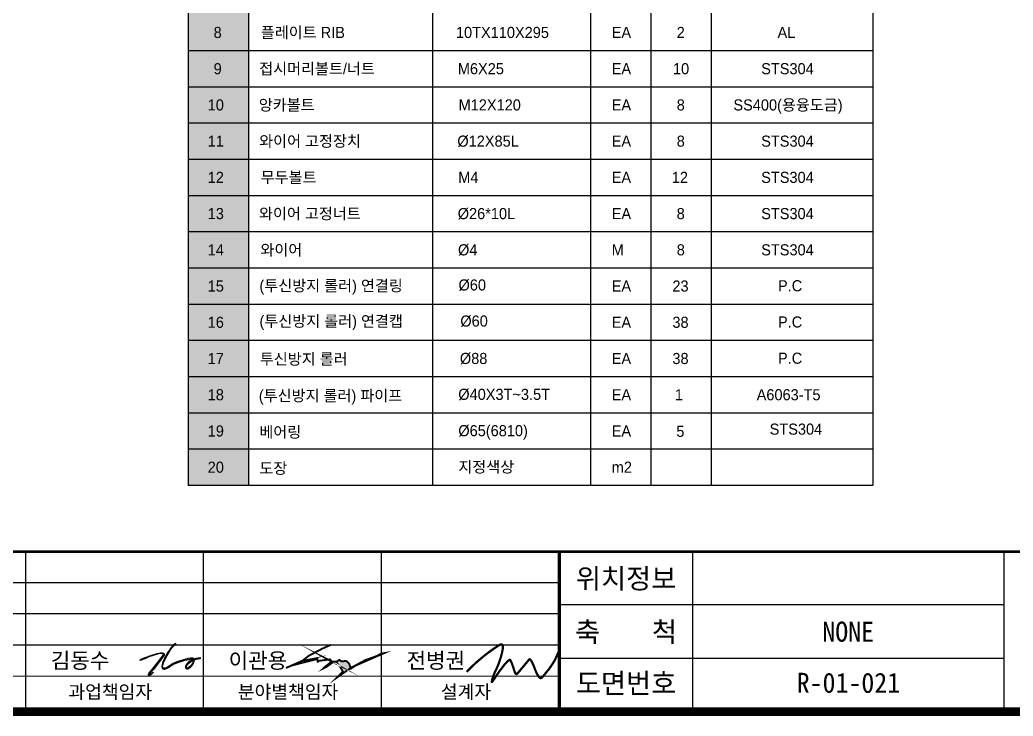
# Model space of a CAD drawing. Header units: millimetres. Extents: x 173610 to 224070, y -281283 to -269403.
# Drawn here: x 217043 to 221510, y -280903 to -277770 of the extents above; entities that cross this region are included whole.
import ezdxf
from ezdxf.enums import TextEntityAlignment as Align

# ---------------------------------------------------------------- set-up
doc = ezdxf.new("R2010")
doc.units = ezdxf.units.MM
for name, color, linetype in [('CX-BORD', 3, 'Continuous'), ('CX-BORD-LIN1', 4, 'Continuous'), ('CX-BORD-LIN2', 3, 'Continuous'), ('CX-BORD-TEX1', 7, 'Continuous'), ('CX-BORD-TEX2', 6, 'Continuous'), ('CX-BORD-TEX3', 4, 'Continuous'), ('DIM01', 1, 'Continuous'), ('TEXT02', 6, 'Continuous'), ('싸인', 7, 'Continuous')]:
    doc.layers.add(name, color=color, linetype=linetype)
doc.styles.add('MLTMHTXT', font='Dotum_1.TTF')
doc.styles.add('TB_BTXT', font='H2GTRE_1.TTF')
doc.styles.add('TB_TEXT', font='')
doc.styles.add('돋움', font='Dotum_1.TTF')
doc.styles.get('TB_TEXT').set_extended_font_data('DotumChe')

# ---------------------------------------------------------------- blocks, each defined once
blk = doc.blocks.new('이관용')
blk.add_hatch(color=256).paths.add_polyline_path([(-4.061798276614923, 4.572229449163104), (-4.309969731236374, 4.324244141197663), (-3.736087527105372, 4.721249212086576), (-3.749582557685244, 4.74821907207098), (-3.757588080761538, 4.780217180968807), (-3.773599126960677, 4.828214320334045), (-3.789610252718035, 4.892210538123835), (-3.861659960544217, 4.972205786375241), (-3.941715271051521, 5.02020297370933), (-4.101825892066131, 4.996204380042286), (-4.205897851453642, 5.060200597837933), (-4.333986300511812, 4.980205301611761), (-4.502102444625959, 4.996204380042285), (-4.517743716508392, 4.984565359505752), (-4.477103562215107, 4.961359840967188), (-4.462074829151447, 4.97220578637524), (-4.30996973123638, 4.92420864702166), (-4.189886725673033, 4.796216211436216)])
at = {"const_width": 0.08}
blk.add_lwpolyline([(-4.558141185857835, 5.692163164590852), (-4.918390043361626, 5.532172668070643), (-5.494788263088594, 5.228190657546179), (-5.790992856260914, 4.988204864811507), (-6.439440863418895, 4.724220478415589), (-5.774981810061774, 5.012203410509585), (-5.190578067235208, 5.124196815627727), (-5.53481587853986, 4.996204380042286), (-5.126533802903737, 5.100198221960682), (-5.110522756727903, 4.94820724067705), (-5.118528279827501, 5.012203410509585), (-4.5981688013091, 5.084199191493383), (-4.518113490801795, 4.996204380042286), (-4.87836234828228, 4.716220963179069), (-4.502102444625962, 4.996204380042286), (-4.33398630051181, 4.980205301611761), (-4.205897851453642, 5.060200597837934), (-4.101825892066131, 4.996204380042286), (-3.941715271051521, 5.020202973709331), (-3.861659960544216, 4.972205786375241), (-3.789610252718035, 4.892210538123834), (-3.773599126960676, 4.828214320334041), (-3.757588080761536, 4.780217180968805), (-3.749582557685244, 4.748219072070981), (-3.725565988409812, 4.700221884748544), (-3.509416626140023, 4.84421335080134), (-3.10914015320833, 5.060200597837934), (-2.917007360213915, 5.124196815627727), (-2.652824859416626, 5.2201911423154), (-2.500719761501557, 5.300186390566751), (-2.396647881718877, 5.332184499464574), (-2.34861474319132, 5.340184014701208), (-3.685538293353773, 4.756218587307615), (-4.309969731236379, 4.324244141197653), (-4.061798276614923, 4.572229449163103), (-4.189886725673034, 4.796216211436217), (-4.309969731236379, 4.924208647021658), (-4.462074829151447, 4.972205786375241), (-4.750273899247418, 4.764218102538393), (-4.854345779006849, 4.716220963179069), (-4.526119013901393, 4.996204380042286), (-4.622185370584532, 5.044201519407409), (-4.454069226470324, 4.94820724067705)], dxfattribs=at)
blk = doc.blocks.new('CXBLKA1')
at = {"layer": '싸인'}
h = blk.add_hatch(color=0, dxfattribs=at)
edge = h.paths.add_edge_path()
edge.add_line((524.592858178035, 35.05816964116143), (524.717610307715, 35.0878650093991))
edge.add_line((524.7176103077151, 35.0878650093991), (524.7770153202072, 35.11755933272434))
edge.add_line((524.777015320207, 35.11755933272434), (524.777015320207, 35.18882654463489))
edge.add_line((524.777015320207, 35.18882654463489), (524.7413720454708, 35.26009271163286))
edge.add_line((524.7413720454707, 35.26009271163285), (524.6819670329785, 35.30760488284812))
edge.add_line((524.6819670329786, 35.30760488284812), (524.5512741348084, 35.28978807987052))
edge.add_line((524.5512741348085, 35.28978807987052), (524.3968194988827, 35.21852086796012))
edge.add_arc((533.4497263440002, 26.73028608078637), 12.40988525928272, 136.8437886002609, 154.0363134719238)
edge.add_arc((531.8774333427729, 27.49591144305711), 10.66108925143613, 154.0363134719241, 163.4965225332599)
edge.add_arc((522.6978153594202, 30.21564420490517), 1.087044514953924, 163.49652253326, 197.6974735025576)
edge.add_arc((522.0723786107326, 30.01607226485033), 0.4305385470707698, 197.6974735025578, 270.3730230762037)
edge.add_arc((522.0648809024091, 31.16769263580842), 1.582183324958346, 270.3730230762058, 299.1062852897187)
edge.add_arc((516.1672374452847, 41.76093182177279), 13.70649422489875, 299.1062852897187, 304.4468688812942)
edge.add_arc((526.0571119349389, 27.34245001173975), 3.777848345737606, 112.56023461559491, 124.44686888129411, ccw=False)
edge.add_arc((530.9144119672438, 15.6506711051546), 16.43845882092008, 99.78784449493071, 112.560234615595, ccw=False)
edge.add_arc((528.3729747804525, 30.38265668281738), 1.48886678518646, 80.2121555050694, 99.78784449493071, ccw=False)
edge.add_arc((528.5973581570771, 31.68334303677504), 0.1689679666866769, 23.222771197182624, 80.21215550506372, ccw=False)
edge.add_arc((528.4980018815392, 31.64071213354772), 0.2770839386739657, -14.74731411189299, 23.222771197179497, ccw=False)
edge.add_arc((525.7393474998943, 32.36686693912942), 3.129709886645028, 323.6404485112148, 345.25268588810707, ccw=False)
edge.add_arc((526.3982521846186, 31.88179813717409), 2.311512400592902, 299.6107675650151, 323.640448511215, ccw=False)
edge.add_arc((527.3322679074257, 30.23835233177583), 0.4211951029594776, 254.6353403923705, 299.610767565016, ccw=False)
edge.add_arc((527.2519250448173, 29.94596510963684), 0.1179703294955138, 217.3648799932693, 254.6353403923728, ccw=False)
edge.add_arc((527.3158313415368, 29.99476312200314), 0.1983771747967824, 190.5729480769106, 217.364879993271, ccw=False)
edge.add_arc((527.3708202326436, 30.00502714359374), 0.2543157865455074, 169.4270519230917, 190.5729480769083, ccw=False)
edge.add_arc((528.2771628016482, 29.83585261562104), 1.17631192173511, 158.0437381412883, 169.4270519230926, ccw=False)
edge.add_arc((528.2144911339008, 29.86111797861151), 1.108739172010924, 139.0136362194811, 158.0437381412886, ccw=False)
edge.add_arc((530.4089656304378, 27.95440715527486), 4.015845031758844, 127.64304985634999, 139.0136362194811, ccw=False)
edge.add_arc((530.170636178777, 28.26340370760046), 3.625614591021539, 109.95336208071251, 127.6430498563501, ccw=False)
edge.add_arc((530.8852602057443, 26.29500650009277), 5.719719427566993, 101.49375809452778, 109.9533620807128, ccw=False)
edge.add_arc((528.4864494563943, 38.09211630372045), 6.318805927726546, 281.493758094528, 287.7073294209811)
edge.add_line((530.4083454013456, 32.07267909339488), (529.8482308808655, 32.05868040067949))
edge.add_line((529.8482308808655, 32.05868040067948), (529.2414387027897, 31.95602088263697))
edge.add_arc((530.5571909633949, 27.43616847109528), 4.707469578595997, 106.2305493998554, 130.198910985214)
edge.add_arc((528.6963126860093, 29.63830544131006), 1.824367915658559, 130.1989109852147, 164.3506951350019)
edge.add_arc((527.3645692631925, 30.01137052890771), 0.4413573937174505, 164.3506951350028, 228.1785148006518)
edge.add_arc((527.2972268385349, 29.93610894303093), 0.3403657679882027, 228.178514800654, 296.358293051978)
edge.add_arc((526.1345591326952, 32.28257502288707), 2.959086688231177, 296.3582930519773, 315.1523277936486)
edge.add_arc((526.5218454989591, 31.89734249683047), 2.412831410338274, 315.1523277936491, 337.7663384216869)
edge.add_arc((526.0160176864011, 32.10411375483195), 2.959289212087556, 337.7663384216867, 349.7393730444861)
edge.add_arc((528.5405550844151, 31.64711945999684), 0.3937224404982653, 349.7393730444866, 409.3027074816044)
edge.add_line((528.7972867539307, 31.94562609312196), (528.7319409729483, 31.99228979539))
edge.add_line((528.7319409729483, 31.99228979539), (528.6105828045742, 32.03428691844892))
edge.add_line((528.6105828045742, 32.03428691844893), (528.3491956720287, 32.05761876958303))
edge.add_line((528.3491956720287, 32.05761876958302), (528.0114831600563, 32.03890543168346))
edge.add_line((528.0114831600563, 32.03890543168346), (527.4980449609665, 31.95957776477504))
edge.add_line((527.4980449609665, 31.95957776477506), (526.232470195191, 31.62831020092584))
edge.add_line((526.2324701951909, 31.62831020092584), (524.9488740293642, 31.19900790174354))
edge.add_line((524.9488740293642, 31.19900790174354), (524.1259960849429, 30.8299928739587))
edge.add_line((524.125996084943, 30.8299928739587), (523.8972818428888, 30.66667200584518))
edge.add_line((523.8972818428888, 30.66667200584518), (523.1364599421529, 30.13004465432353))
edge.add_line((523.1364599421528, 30.13004465432352), (522.6743654293514, 29.89206165359843))
edge.add_line((522.6743654293515, 29.89206165359843), (522.3756367052117, 29.78473660125907))
edge.add_line((522.3756367052116, 29.78473660125907), (522.1038792838103, 29.75700566851472))
edge.add_line((522.1038792838104, 29.75700566851472), (521.9545155898431, 29.79900279157364))
edge.add_line((521.954515589843, 29.79900279157364), (521.8378247863669, 29.906327843913))
edge.add_line((521.8378247863669, 29.90632784391299), (521.7818137351804, 30.0369847473863))
edge.add_line((521.7818137351804, 30.0369847473863), (521.7724776691792, 30.18164138848774))
edge.add_line((521.7724776691794, 30.18164138848773), (521.8144866256717, 30.48961889770269))
edge.add_line((521.8144866256717, 30.48961889770269), (521.9923074826029, 31.01351085571699))
edge.add_line((521.9923074826029, 31.01351085571699), (522.5570907041863, 32.24075431336754))
edge.add_line((522.5570907041862, 32.24075431336754), (522.996406926287, 33.03623052325667))
edge.add_line((522.996406926287, 33.03623052325667), (523.5191811913779, 33.89483407670867))
edge.add_line((523.519181191378, 33.89483407670868), (523.8692522656011, 34.35680034053104))
edge.add_line((523.8692522656012, 34.35680034053104), (524.2519975665208, 34.76743632287608))
edge.add_line((524.2519975665208, 34.76743632287607), (524.4760431074718, 34.99141958597334))
edge.add_line((524.4760431074717, 34.99141958597335), (524.592858178035, 35.05816964116143))
h.paths.add_polyline_path([(516.7924428276237, 31.77457273926013), (517.616764463868, 32.08683870263475), (519.3417893922779, 32.7045857459963), (520.5261349054011, 33.0735182256939), (521.1955470057729, 33.2193744263411), (521.6504032947973, 33.22795420284977), (521.9336173399133, 33.16789576728925), (522.0880960275334, 33.06493844918523), (522.1395893688086, 32.89334187409943), (522.1224258125204, 32.7045857459963), (521.9418390107455, 32.40222882109996), (519.719046898283, 29.52798906192194), (519.0815193273118, 28.73740826707886), (518.8950812827976, 28.4728604559554), (518.8289257614407, 28.35261088094704), (518.8409542809974, 28.31052389541355), (518.9191383219111, 28.32254874842314), (519.0514480284197, 28.43077242550931), (519.322084373626, 28.6291835450801), (519.5867064590539, 28.83360813606803), (519.6769190195242, 28.91176968063045), (519.6468477206323, 28.83360813606803), (519.153689108447, 28.29849904240395), (518.9010955425761, 28.13616248186194), (518.7146574980619, 28.15419976137641), (518.6124164180346, 28.22634887943397), (518.5883607151264, 28.32254874842314), (518.5943749749047, 28.42475999900459), (518.68458619917, 28.6171586920705), (520.0023665036127, 30.24214391185928), (521.6207863056864, 32.28201999767886), (521.9214939497846, 32.72694164885863), (521.9575781722497, 32.85921607687658), (521.9335224693413, 32.97345322538022), (521.9034511704494, 33.00351535790412), (521.8192528697573, 33.04560234343762), (521.5666593038861, 33.06965204945681), (520.8856435972236, 32.99076011105951), (518.714541248206, 32.31736416287261), (517.7703225060789, 31.92655435023593), (517.5898987213433, 31.83636795266406), (516.9223292479952, 31.58985637614247), (516.765962502373, 31.53574453759938), (516.747919723038, 31.59586880264735), (516.7599482425946, 31.66801896561733)])
blk.add_hatch(color=0, dxfattribs=at).paths.add_polyline_path([(528.8855535986686, 31.83683868758022, 0.008466323874453192), (528.7375140725131, 31.77771725536543, -0.0468599015371761), (528.7526361196818, 31.74996831797948, -0.1308250825957356), (528.7732546245853, 31.60890904381397, -0.01185311413729275), (528.933376585059, 31.67137522455612, -6.96180109216264e-06), (528.9335263026545, 31.67142957697359, 0.1106970960111004)])
at = {"layer": 'CX-BORD-LIN1', "const_width": 2}
blk.add_lwpolyline([(821, 20), (25, 20), (25, 574), (821, 574)], close=True, dxfattribs=at)
at = {"layer": 'CX-BORD-LIN1'}
for points, const_width in [([(821, 56), (25, 56)], 0.6), ([(611, 20), (611, 56)], 0.8)]:
    blk.add_lwpolyline(points, dxfattribs=dict(at, const_width=const_width))
at = {"layer": 'CX-BORD-LIN2'}
for points in [[(491, 20), (491, 56)], [(531, 20), (531, 56)], [(571, 20), (571, 56)], [(611, 49), (305, 49)], [(611, 42), (305, 42)], [(611, 35), (305, 35)]]:
    blk.add_lwpolyline(points, dxfattribs=at)
for points, const_width in [([(641, 20), (641, 56)], 0.3), ([(711, 20), (711, 56)], 0.3), ([(711, 44.106219), (610.999839, 44.106219)], 0.3), ([(711, 32), (611.00226, 32)], 0.3), ([(611, 28), (305, 28)], 0.2)]:
    blk.add_lwpolyline(points, dxfattribs=dict(at, const_width=const_width))
at = {"layer": '싸인', "color": 0}
blk.add_lwpolyline([(524.592858178035, 35.05816964116144), (524.7176103077151, 35.0878650093991), (524.777015320207, 35.11755933272435), (524.777015320207, 35.18882654463489), (524.7413720454707, 35.26009271163286), (524.6819670329786, 35.30760488284812), (524.5512741348085, 35.28978807987053), (524.3968194988826, 35.21852086796013, 0.07515757697995633), (522.2923496964921, 32.16335137527762, 0.04130140907470315), (521.6555543659916, 30.52444478629808, 0.150347517239941), (521.6622153491054, 29.88519239884643, 0.3281816616455339), (522.0751816039037, 29.58554284222851, 0.1260335435233095), (522.834504282362, 29.78530921330723, 0.02330691073634954), (523.9202031075495, 30.4578566925469, -0.05191178217284356), (524.6077234613132, 30.83120497245471, -0.0557878332321468), (528.1198667755648, 31.84985150351884, -0.0856233863271559), (528.6260827853404, 31.84985150351884, -0.2539183397597944), (528.7526361196818, 31.74996831797948, -0.1672084293165006), (528.7659580859093, 31.57017858400867, -0.09458170419812348), (528.2597420761336, 30.51141681729184, -0.1052351752649005), (527.5403826239477, 29.87216442984019, -0.1988009083221388), (527.2206674603322, 29.83221115562453, -0.1640719818699126), (527.1581637878921, 29.87437024012036, -0.1174373120800961), (527.1208221962976, 29.95836344132562, -0.09252909626898988), (527.1208221962976, 30.05169084586186, -0.04970996148718124), (527.1861693134853, 30.27567410895913, -0.08322584497647044), (527.377541963945, 30.58831715247093, -0.04965429057194931), (527.9563272802225, 31.13427766241114, -0.0773394720742829), (528.933376585059, 31.67137522455612, -0.03692875901310616), (529.7455421720833, 31.90002506686265, 0.02711846429671489), (530.4083454013456, 32.07267909339488), (529.8482308808655, 32.05868040067948), (529.2414387027898, 31.95602088263698, 0.1049646636540942), (527.5187868748834, 31.03177279141805, 0.1501281442584049), (526.9395726367244, 30.13042604738487, 0.2859325099808731), (527.0702668710999, 29.68245952119033, 0.3065886397049226), (527.4483434709161, 29.63112923971286, 0.08218876153063999), (528.2325048685526, 30.19575502157774, 0.09899371890985634), (528.7552791336435, 30.98436406653988, 0.0522897981975906), (528.927980988306, 31.57698723383585, 0.2659081237163554), (528.7972867539307, 31.94562609312196), (528.7319409729483, 31.99228979539001), (528.6105828045742, 32.03428691844893), (528.3491956720287, 32.05761876958303), (528.0114831600563, 32.03890543168347), (527.4980449609665, 31.95957776477506), (526.2324701951909, 31.62831020092584), (524.9488740293642, 31.19900790174355), (524.125996084943, 30.8299928739587), (523.8972818428888, 30.66667200584518), (523.1364599421528, 30.13004465432353), (522.6743654293515, 29.89206165359844), (522.3756367052116, 29.78473660125908), (522.1038792838104, 29.75700566851472), (521.954515589843, 29.79900279157364), (521.8378247863669, 29.906327843913), (521.7818137351804, 30.03698474738631), (521.7724776691794, 30.18164138848774), (521.8144866256717, 30.4896188977027), (521.9923074826029, 31.01351085571699), (522.5570907041862, 32.24075431336755), (522.996406926287, 33.03623052325668), (523.519181191378, 33.89483407670868), (523.8692522656012, 34.35680034053105), (524.2519975665208, 34.76743632287609), (524.4760431074717, 34.99141958597335)], format="xyb", close=True, dxfattribs=at)
at = {"layer": '싸인', "color": 7, "const_width": 0.5}
blk.add_lwpolyline([(590.1539050153358, 28.9654738182231, -0.001221771592832308), (590.5669317105874, 29.38341058198654, -0.002396145924131835), (590.7790673656725, 29.59498397294723, -4.68569682260252e-05), (591.3871972039802, 30.19560375793817, -0.001248971755416586), (591.4100704276029, 30.21807770196639, -0.00364240279310822), (591.6945190735125, 30.49214383228663, -0.002928519556390706), (592.0527549286151, 30.82833858275455, -0.004200985767070097), (592.3710365441902, 31.1186140611176, -0.003974255044777259), (592.712447142945, 31.41990747396194, -0.003044155658316016), (593.06183633044, 31.71962439163569, -0.003287619259428139), (593.388840477016, 31.99302730663661, -0.002170277678467807), (593.7281106364194, 32.27045010034286, -0.002118165980249459), (594.0781526712044, 32.55170617683771, -0.002510848937301256), (594.477250272777, 32.86634249313715, -0.003367483757003384), (594.7775626901253, 33.09742685580296, -0.003103604219871803), (595.0718328717811, 33.31785781486872, -0.002208671181129469), (595.4886041374468, 33.6231931998734, -0.002071144244403771), (595.8413234157824, 33.87699193580988, -0.001963258747098638), (596.2155734939837, 34.14172627075556, -0.004046120973395296), (596.2523533713285, 34.16708567881626, -0.0002157615422231571), (596.9460940857196, 34.63674029294693, -0.008710997354597537), (597.396203418122, 34.92987917844496, -0.01241575488423348), (597.7204346994026, 35.12204018855138, -0.2994307873089782), (598.0777347838346, 35.09638155881606, -0.2249906330577114), (598.2878028094235, 34.68753004972183, -0.03009983361609147), (598.2760057150784, 34.26879560732884, -0.02692554798766075), (598.2096585356655, 33.80531976962132, -0.002462851050567409), (598.0578495935066, 33.0600562805339, -0.01464487571240481), (598.0280411898557, 32.93564490421656, -0.004667529179863784), (597.8906910502378, 32.44657151007695, -0.006261335577305426), (597.7803573691313, 32.08430899882359, -0.003108234882798278), (597.6227423496508, 31.59958652758641, -0.004204942758247374), (597.5010066019956, 31.24302592221939, -0.005377258831837777), (597.337101858801, 30.79144599064233, -0.006351823507608037), (597.189414639817, 30.41250777030034, -0.005623292169030968), (597.0503588060005, 30.07951387826644, -0.003872607560651517), (596.8392976303362, 29.59991357906702, -0.008911731987733968), (596.6566107387805, 29.21200318439844, 0.008234600018831905), (596.4583354778551, 28.79246786856694, 0.01024179576454441), (596.3630773722592, 28.56998417798721, 0.003996479208830652), (596.1353117612464, 27.99315610988977, 0.01883555838462987), (595.9865823955797, 27.55951689982457, 0.01771119184417121), (595.8625131626391, 27.08804956857406, 0.04386111434475999), (595.8143438612882, 26.73136918966019, 0.5036192907947369), (595.8447348391477, 26.70657682204289, 0.1730635856034269), (595.9132485027575, 26.75260158324284, 0.01288892215660876), (596.530447275188, 27.63423733019872, 0.001692538842864014), (596.9221547750099, 28.23002156678878, -0.004493935212838304), (597.07093997195, 28.45358399335586, -0.002611606976569071), (597.4066412118538, 28.94278595550898, -0.007962433550125169), (597.5201229973102, 29.10088454985662, -0.007983763511400021), (597.6996614920561, 29.33488298837386, 0.003941753565111663), (598.0671065699521, 29.80585374140782, 0.003853201217461613), (598.302550889995, 30.11753260397954, -0.002957143095161233), (598.6086081619524, 30.52420142753961, -0.02082303837556641), (598.7128107630674, 30.64976030453089, -0.004857640465002989), (599.1863372186288, 31.16413832291011, -0.05461160986620715), (599.7316238041185, 31.63083678825738, -0.2625794642807498), (599.8901399059557, 31.64437771423701, -0.1606898322100331), (600.0182873808805, 31.52571092708948, -0.03828511578214597), (600.3157103271747, 30.87479707662307, -0.001550393624484008), (600.5371144790911, 30.26631160998387, -0.004177157919068713), (600.6166996212268, 30.03953628007613, -0.00948188296843478), (600.7194617735806, 29.71895019316716, 0.005877009681921273), (600.8815146370196, 29.2005680921082, 0.05435263481734043), (601.1854457079831, 28.5260418473089, 0.2869114441572957), (601.3195966708126, 28.45619359437667, 0.166366794290609), (601.4688499406441, 28.52079422100428, 0.0375037139364344), (601.9519543412788, 29.03150204443975, 0.004261212635795516), (602.3365962620044, 29.51290180627548, -0.01003943896606668), (602.5022204068764, 29.71534714802149, -0.003223009784036129), (602.8924367320005, 30.16730650210422, 0.006606490933184881), (603.0813156465156, 30.38908764783584, 0.001538565653075446), (603.1759611657722, 30.50395949626011, -0.0003111549695902591), (603.6425573400123, 31.07311131262821, -0.002292779297472407), (604.0636754659279, 31.58136733317417, -0.006673307938408116), (604.2114746907814, 31.75337553127649, -0.4112322178640725), (604.3891301428739, 31.7653503444199, -0.09620502238326616), (604.7950723095203, 31.24870406889958, -0.008046322496559288), (605.0659894485735, 30.6992210779989, -0.01802040838403531), (605.1740367272957, 30.44783537332259, -0.001738624223410983), (605.3612093054714, 29.96009079082849, 0.002502018223330334), (605.4917911517086, 29.62136046512964, 0.002524966174897052), (605.594716445949, 29.36216632151647, 0.001156726466219056), (605.8235462239845, 28.798055586259, 0.03087024867611269), (605.9417834301257, 28.55291006509505, 0.01363557866686218), (606.2574892444873, 28.02430452291213, 0.0967186464811873), (606.6822817154193, 27.57601920549118, 0.2904236418541479), (606.9029094270331, 27.56405699515385, 0.06881933435098428), (607.1114957796995, 27.72214931909286, 0.02754064481789475), (607.5457913036607, 28.20768013421737, 0.00122570913191452), (607.922097513225, 28.68048613492691, -0.002790967122573292), (608.0880101827247, 28.8876112948263, -0.005649680365925048), (608.4983331000271, 29.38250002487543, 0.01465527354772707), (608.6530816097521, 29.57613510870976, 0.01149351410504917), (608.7356451975766, 29.69131104572656, 0.002187418067891819), (609.1526936741137, 30.3080517318253, 0.001647397503224124), (609.4428395767474, 30.74429940168105, 0.002380120079670721), (609.6412256387337, 31.04785647018792, 0.01422571216322473), (609.9142989781959, 31.49763088488621, 0.0207470436736539), (610.0795671641293, 31.81843320155187, 0.002194546841696434), (610.1028445835375, 31.86921072268528, 0.0001475575855859015), (610.4454946060442, 32.6260079425975, 0.001609646577447568), (610.5735324052437, 32.91146559659683, 0.0008783823060792926), (610.8055569668078, 33.43573042178197)], format="xyb", dxfattribs=at)
at = {"layer": '싸인', "color": 0}
blk.add_lwpolyline([(516.7924428276237, 31.77457273926014), (517.616764463868, 32.08683870263475), (519.3417893922779, 32.7045857459963), (520.5261349054011, 33.0735182256939), (521.1955470057729, 33.2193744263411), (521.6504032947973, 33.22795420284977), (521.9336173399133, 33.16789576728925), (522.0880960275334, 33.06493844918523), (522.1395893688086, 32.89334187409944), (522.1224258125204, 32.7045857459963), (521.9418390107455, 32.40222882109996), (519.719046898283, 29.52798906192194), (519.0815193273118, 28.73740826707886), (518.8950812827976, 28.4728604559554), (518.8289257614407, 28.35261088094704), (518.8409542809974, 28.31052389541355), (518.9191383219111, 28.32254874842314), (519.0514480284197, 28.43077242550932), (519.322084373626, 28.6291835450801), (519.5867064590539, 28.83360813606803), (519.6769190195242, 28.91176968063046), (519.6468477206323, 28.83360813606803), (519.153689108447, 28.29849904240395), (518.9010955425761, 28.13616248186195), (518.7146574980619, 28.15419976137641), (518.6124164180346, 28.22634887943397), (518.5883607151264, 28.32254874842314), (518.5943749749047, 28.4247599990046), (518.68458619917, 28.6171586920705), (520.0023665036127, 30.24214391185928), (521.6207863056864, 32.28201999767887), (521.9214939497846, 32.72694164885864), (521.9575781722497, 32.85921607687659), (521.9335224693413, 32.97345322538023), (521.9034511704494, 33.00351535790413), (521.8192528697573, 33.04560234343762), (521.5666593038861, 33.06965204945681), (520.8856435972236, 32.99076011105952), (518.714541248206, 32.31736416287261), (517.7703225060789, 31.92655435023593), (517.5898987213433, 31.83636795266406), (516.9223292479952, 31.58985637614249), (516.765962502373, 31.53574453759939), (516.747919723038, 31.59586880264735), (516.7599482425946, 31.66801896561734)], close=True, dxfattribs=at)
at = {"xscale": 5.384407746340116, "yscale": 5.384407746340116, "zscale": 5.384407746340116}
blk.add_blockref('이관용', (584.1807743605491, 4.400931723955672), dxfattribs=at)
at = {"layer": 'CX-BORD-TEX1', "style": 'TB_BTXT'}
blk.add_attdef('UD_TITLE', text='', height=10, dxfattribs=at).set_placement((423, 553), align=Align.MIDDLE_CENTER)
at = {"layer": 'CX-BORD-TEX1', "style": 'MLTMHTXT', "width": 0.8, "flags": 4}
blk.add_attdef('EI_NAME', (69.68644491376199, 43.64671919336593), '', height=6, dxfattribs=at)
at = {"layer": 'CX-BORD-TEX1', "style": 'TB_BTXT', "flags": 4}
blk.add_attdef('CI_NAME', text='', height=5, dxfattribs=at).set_placement((85, 28), align=Align.MIDDLE_CENTER)
at = {"layer": 'CX-BORD-TEX2', "style": 'TB_BTXT'}
blk.add_attdef('PI_CNAME', text='', height=5, dxfattribs=at).set_placement((40, 552), align=Align.BOTTOM_LEFT)
blk.add_attdef('UD_SUBTITLE', text='', height=7, dxfattribs=at).set_placement((423, 538), align=Align.MIDDLE_CENTER)
at = {"layer": 'CX-BORD-TEX3', "style": 'TB_TEXT'}
for s, height, p in [('위치정보', 4.5, (626, 50)), ('축    척', 4.5, (626, 38)), ('도면번호', 4.5, (626, 26.5)), ('과업책임자', 3, (510, 24.5)), ('분야별책임자', 3, (550, 24.5)), ('설계자', 3, (590, 24.5))]:
    blk.add_text(s, height=height, dxfattribs=at).set_placement(p, align=Align.MIDDLE)
at = {"layer": 'CX-BORD-TEX3', "style": 'TB_BTXT'}
blk.add_attdef('UD_CDNAME', text='', height=4, dxfattribs=at).set_placement((42, 544), align=Align.BOTTOM_LEFT)
at = {"layer": 'CX-BORD-TEX3', "style": 'TB_TEXT'}
for tag, height, p in [('DC_RDATE4', 3.5, (353, 52.5)), ('DC_RAPP4', 3.5, (510, 52.5)), ('DC_RCHK4', 3.5, (550, 52.5)), ('DC_RDGN4', 3.5, (590, 52.5)), ('PI_TITLE', 4.5, (243, 50)), ('DC_RNUM4', 3, (320, 52)), ('UD_CDIST', 4.5, (676, 50)), ('DC_RDATE3', 3.5, (353, 45.4)), ('DC_RAPP3', 3.5, (510, 45.4)), ('DC_RCHK3', 3.5, (550, 45.4)), ('DC_RDGN3', 3.5, (590, 45.4)), ('FI_NAME', 4.5, (781, 44.87347354138397)), ('DC_RNUM3', 3, (320, 45)), ('PI_CDNAME', 4.5, (243, 38)), ('DC_RDATE2', 3.5, (353, 38.5)), ('DC_RAPP2', 3.5, (510, 38.5)), ('DC_RCHK2', 3.5, (550, 38.5)), ('DC_RDGN2', 3.5, (590, 38.5)), ('DA_HSCALE', 4.5, (658.5, 38)), ('DA_VSCALE', 4.5, (693, 38)), ('DC_RNUM2', 3, (320, 38)), ('DI_TITLE', 4.5, (781, 37.87347354138397)), ('DC_RNUM1', 3, (320, 31)), ('DC_RDATE1', 3.5, (353, 31.5)), ('DC_RAPP1', 3.5, (510, 31.5)), ('DC_RCHK1', 3.5, (550, 31.5)), ('DC_RDGN1', 3.5, (590, 31.5)), ('DI_SUBTITLE', 3.5, (781, 30.87347354138397)), ('PA_CCLASS', 4.5, (204, 26.5)), ('PI_STAGE', 4.5, (283, 26.5)), ('DI_DRWNO', 4.5, (676, 26.5))]:
    blk.add_attdef(tag, text='', height=height, dxfattribs=at).set_placement(p, align=Align.MIDDLE_CENTER)
for tag, p in [('DC_RDES4', (377, 52.5)), ('DC_RDES3', (377, 45.4)), ('DC_RDES2', (377, 38.5)), ('DC_RDES1', (377, 31.5))]:
    blk.add_attdef(tag, text='', height=3.5, dxfattribs=at).set_placement(p, align=Align.MIDDLE_LEFT)
at = {"layer": 'CX-BORD-TEX3', "style": 'TB_TEXT', "flags": 1}
for tag, p in [('PI_ID', (24, 16)), ('PI_CCODE', (31, 16)), ('PA_DSDATE', (47, 16)), ('PA_DEDATE', (64, 16)), ('PA_CSDATE', (81, 16)), ('PA_CEDATE', (98, 16)), ('PA_CFDATE', (114, 16)), ('EI_ENAME', (132, 16)), ('EI_DEPT', (146, 16)), ('EI_PERSON', (158, 16)), ('EI_EMAIL', (174, 16)), ('CI_CATEG', (189, 16)), ('CI_ROLE', (204, 16)), ('CI_ONAME', (216, 16)), ('CI_ADDR', (232, 16)), ('CI_TEL', (246, 16)), ('CI_FAX', (257, 16)), ('CI_HPADDR', (270, 16)), ('CI_CODE', (287, 16)), ('CI_DEPT', (300, 16)), ('CI_PERSON', (312, 16)), ('CI_EMAIL', (329, 16)), ('CI_PROLE', (342, 16)), ('DI_MANCODE', (357, 16)), ('DI_CATEG', (377, 16)), ('DI_LDATE', (392, 16)), ('DI_PCLASS', (407, 16)), ('DI_MMCLASS', (424, 16)), ('DI_MSCLASS', (443, 16)), ('DI_ECLASS', (462, 16)), ('DI_FNAME', (478, 16)), ('DC_ONAME', (493, 16)), ('DC_NNAME', (510, 16)), ('FI_CODE', (529, 16)), ('FI_CLASS', (545, 16)), ('FI_ICODE1', (563, 16)), ('FI_ICODE2', (581, 16)), ('------------', (597, 16))]:
    blk.add_attdef(tag, p, '', height=2, dxfattribs=at)

msp = doc.modelspace()

# ---------------------------------------------------------------- hatches: boundary and pattern name
at = {"layer": 'DIM01'}
msp.add_hatch(color=254, dxfattribs=at).paths.add_polyline_path([(217799.9327288583, -276441.2439011397), (217799.9327288583, -279863.8922336276), (218071.5714854055, -279863.8922336276), (218071.5714854054, -276604.2271550676), (220879.6306197854, -276604.2271550677), (220879.6306197853, -276441.2439011397)])

# ---------------------------------------------------------------- linework, layer by layer
at = {"layer": 'DIM01', "color": 0, "const_width": 5}
msp.add_lwpolyline([(220879.6306197853, -276441.2439011393), (220879.6306197855, -279863.8922336276), (217799.9327288583, -279863.8922336278), (217799.9327288583, -276441.2439011393), (220879.6306197853, -276441.2439011391)], dxfattribs=at)
at = {"layer": 'TEXT02', "color": 7}
for p, q in [((217799.9327288583, -276441.2439011397), (217799.9327288583, -279863.8922336276)), ((217799.9327288583, -276441.2439011397), (217799.9327288583, -279863.8922336276)), ((217799.9327288583, -276441.2439011393), (217799.9327288583, -279863.8922336273)), ((218071.5714854053, -276441.2439011397), (218071.5714854055, -279863.8922336276)), ((218899.7440678027, -276441.2439011392), (218899.7440678027, -279863.8922336276)), ((219609.3943284083, -276441.2439011392), (219609.3943284082, -279863.8922336276)), ((219881.0330849557, -276441.2439011392), (219881.0330849556, -279863.8922336276)), ((220152.6718415018, -276441.2439011392), (220152.6718415018, -279863.8922336276)), ((220879.6306197853, -276441.2439011397), (220879.6306197855, -279863.8922336276)), ((218071.5714854054, -276604.2271550677), (218071.5714854055, -279863.8922336276)), ((217799.9327288583, -277908.0931864912), (220879.6306197853, -277908.0931864912)), ((218071.5714854054, -277908.0931864915), (220879.6306197853, -277908.0931864915)), ((217799.9327288583, -278071.0764404192), (220879.6306197853, -278071.0764404192)), ((218071.5714854054, -278071.0764404195), (220879.6306197853, -278071.0764404195)), ((217799.9327288583, -278234.0596943471), (220879.6306197853, -278234.0596943471)), ((218071.5714854054, -278234.0596943474), (220879.6306197853, -278234.0596943474)), ((217799.9327288583, -278397.0429482751), (220879.6306197853, -278397.0429482751)), ((218071.5714854054, -278397.0429482755), (220879.6306197853, -278397.0429482755)), ((217799.9327288583, -278560.0262022031), (220879.6306197853, -278560.0262022031)), ((218071.5714854054, -278560.0262022035), (220879.6306197853, -278560.0262022035)), ((217799.9327288583, -278723.0094561311), (220879.6306197853, -278723.0094561311)), ((218071.5714854054, -278723.0094561315), (220879.6306197853, -278723.0094561315)), ((217799.9327288583, -278885.9927100592), (220879.6306197853, -278885.9927100592)), ((218071.5714854055, -278885.9927100595), (220879.6306197853, -278885.9927100595)), ((217799.9327288583, -279048.9759639872), (220879.6306197853, -279048.9759639872)), ((218071.5714854055, -279048.9759639875), (220879.6306197853, -279048.9759639875)), ((217799.9327288583, -279211.9592179152), (220879.6306197853, -279211.9592179152)), ((218071.5714854055, -279211.9592179155), (220879.6306197853, -279211.9592179155)), ((217799.9327288584, -279374.9424718433), (220879.6306197855, -279374.9424718433)), ((218071.5714854055, -279374.9424718437), (220879.6306197855, -279374.9424718437)), ((217799.9327288583, -279537.9257257713), (220879.6306197853, -279537.9257257713)), ((218071.5714854055, -279537.9257257717), (220879.6306197853, -279537.9257257717)), ((217799.9327288583, -279700.9089796992), (220879.6306197853, -279700.9089796992)), ((218071.5714854055, -279700.9089796996), (220879.6306197853, -279700.9089796996)), ((217799.9327288583, -279863.8922336276), (220879.6306197855, -279863.8922336276)), ((217799.9327288583, -279863.8922336273), (220879.6306197855, -279863.8922336273))]:
    msp.add_line(p, q, dxfattribs=at)

# ---------------------------------------------------------------- block references
at = {"layer": 'CX-BORD'}
ref = msp.add_blockref('CXBLKA1', (207249.6593135161, -281283.0250610439), dxfattribs=dict(at, xscale=20, yscale=20, zscale=20))
ref.add_attrib('DA_HSCALE', '            NONE', dxfattribs={"layer": 'CX-BORD-TEX3', "height": 90, "style": 'TB_TEXT'}).set_placement((220419.6593135161, -280523.0250610439), align=Align.MIDDLE_CENTER)
ref.add_attrib('DI_DRWNO', 'R-01-021', dxfattribs={"layer": 'CX-BORD-TEX3', "height": 90, "style": 'TB_TEXT'}).set_placement((220769.6593135161, -280753.0250610439), align=Align.MIDDLE_CENTER)
ref.add_attrib('DC_RDGN1', '전병권      ', dxfattribs={"layer": 'CX-BORD-TEX3', "height": 70.00000000000001, "style": 'TB_TEXT'}).set_placement((219049.6593135161, -280653.0250610439), align=Align.MIDDLE_CENTER)
ref.add_attrib('DC_RCHK1', '이관용      ', dxfattribs={"layer": 'CX-BORD-TEX3', "height": 70.00000000000001, "style": 'TB_TEXT'}).set_placement((218249.6593135161, -280653.0250610439), align=Align.MIDDLE_CENTER)
ref.add_attrib('DC_RAPP1', '김동수      ', dxfattribs={"layer": 'CX-BORD-TEX3', "height": 70.00000000000001, "style": 'TB_TEXT'}).set_placement((217449.6593135161, -280653.0250610439), align=Align.MIDDLE_CENTER)

# ---------------------------------------------------------------- texts
at = {"layer": 'TEXT02', "color": 7, "style": '돋움'}
for s, p in [('8', (217914.7447188133, -277852.1472267814)), ('플레이트 RIB', (218127.1156397872, -277852.1472267815)), ('10TX110X295', (219004.4997415399, -277852.1472267815)), ('EA', (219705.1302331445, -277852.1472267816)), ('2', (219997.369697538, -277852.1472267815)), ('AL', (220450.8772938962, -277852.1472267815)), ('9', (217914.7447188133, -278015.1304807091)), ('접시머리볼트/너트', (218119.6900969309, -278015.1304807094)), ('M6X25', (219012.9928311205, -278015.1304807094)), ('EA', (219705.1302331445, -278015.1304807095)), ('10', (219980.6772576345, -278015.1304807094)), ('STS304', (220377.3736053752, -278015.1304807094)), ('앙카볼트', (218117.9676471434, -278178.1137346374)), ('SS400(용융도금)', (220252.384792001, -278178.1137346374)), ('10', (217888.1446306153, -278178.1137346373)), ('M12X120', (219016.3950238689, -278178.1137346374)), ('EA', (219705.1302331444, -278178.1137346376)), ('8', (219997.5170717723, -278178.1137346374)), ('11', (217888.1446306153, -278341.0969885653)), ('와이어 고정장치', (218119.4848308098, -278341.0969885652)), ('%%C12X85L', (219010.8339317336, -278341.0969885652)), ('EA', (219705.1302331445, -278341.0969885654)), ('8', (219997.5170717724, -278341.0969885652)), ('STS304', (220377.3736053752, -278341.0969885653)), ('12', (217888.1446306153, -278504.0802424933)), ('무두볼트', (218126.58023667, -278504.0802424932)), ('M4', (219014.850360984, -278504.0802424932)), ('EA', (219705.1302331445, -278504.0802424934)), ('12', (219975.4096989254, -278504.0802424932)), ('STS304', (220377.3736053752, -278504.0802424933)), ('와이어 고정너트', (218118.870936204, -278667.0634964213)), ('%%C26*10L', (219012.5354142784, -278667.0634964212)), ('13', (217888.1446306154, -278667.0634964213)), ('EA', (219705.1302331445, -278667.0634964214)), ('8', (219997.2856026327, -278667.0634964212)), ('STS304', (220377.3736053752, -278667.0634964213)), ('14', (217888.1446306154, -278830.0467503492)), ('와이어', (218125.2557279977, -278830.0467503492)), ('%%C4', (219013.7137125275, -278830.0467503492)), ('M', (219705.1302331445, -278830.0467503495)), ('8', (219997.6426509788, -278830.0467503492)), ('STS304', (220377.3736053752, -278830.0467503492)), ('15', (217888.1446306154, -278993.0300042774)), ('(투신방지 롤러) 연결링', (218120.819345853, -278991.3770499658)), ('%%C60', (219016.028662368, -278988.0954482177)), ('EA', (219705.1302331445, -278993.0300042774)), ('23', (219978.035972274, -278993.0300042772)), ('P.C', (220452.8547814385, -278991.6972759004)), ('16', (217888.1446306154, -279156.0132582054)), ('(투신방지 롤러) 연결캡', (218121.1313896023, -279150.8701784188)), ('%%C60', (219024.2199917903, -279150.412531444)), ('EA', (219705.1302331445, -279156.0132582054)), ('38', (219978.035972274, -279156.0132582054)), ('P.C', (220452.8547814385, -279154.6805298285)), ('17', (217888.1446306154, -279318.9965121334)), ('투신방지 롤러', (218122.6413470904, -279321.4207493598)), ('%%C88', (219022.225175144, -279318.8097495938)), ('EA', (219705.1302331445, -279318.9965121333)), ('38', (219978.035972274, -279318.9965121334)), ('P.C', (220452.8547814385, -279317.6637837566)), ('18', (217888.1446306154, -279481.9797660614)), ('(투신방지 롤러) 파이프', (218118.061074721, -279486.1082982187)), ('%%C40X3T~3.5T', (219015.0938469569, -279480.2474336652)), ('EA', (219705.1302331444, -279481.9797660609)), ('1', (219989.1055639746, -279481.9797660609)), ('A6063-T5', (220357.027492826, -279481.9797660613)), ('19', (217888.1446306154, -279644.9630199894)), ('베어링', (218120.6167586232, -279649.5761956737)), ('%%C65(6810)', (219015.261539952, -279643.6194854984)), ('EA', (219705.1302331445, -279644.9630199894)), ('5', (219995.6381996349, -279646.6887669787)), ('STS304', (220415.3717342911, -279636.730343414)), ('20', (217888.1446306154, -279807.9462739174)), ('도장', (218120.6167586232, -279812.5594496017)), ('지정색상', (219015.261539952, -279806.6027394264)), ('m2', (219705.1302331445, -279807.9462739174))]:
    msp.add_text(s, height=50, dxfattribs=at).set_placement(p)

doc.saveas('drawing.dxf')
